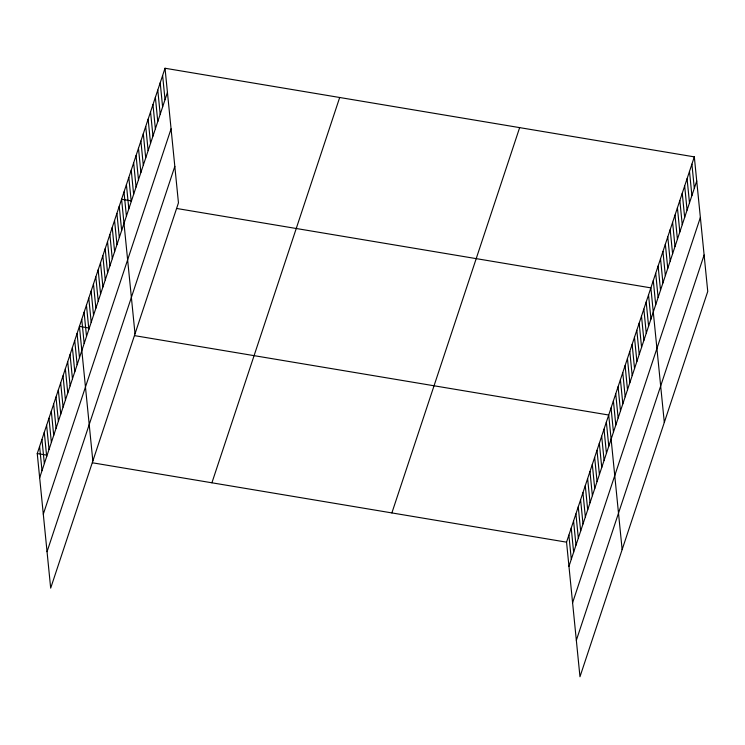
<?xml version="1.0" encoding="UTF-8"?>
<svg xmlns="http://www.w3.org/2000/svg" width="745" height="745" viewBox="0 0 745 745"><rect width="100%" height="100%" fill="white"/><g stroke="black" fill="none" stroke-linecap="round" stroke-linejoin="round"><path stroke-width="1.12" d="M165.027 68.251L178.455 202.836L50.679 588.131L37.25 453.556L165.027 68.251L694.321 156.869L707.75 291.444L579.973 676.749L566.545 542.164L694.321 156.869M39.662 477.713L167.439 92.417M43.303 514.152L171.071 128.857M47.047 551.691L174.824 166.396M211.915 482.797L339.692 97.493M391.879 512.923L519.647 127.628M568.957 566.33L696.724 181.026M572.588 602.77L700.365 217.466M576.341 640.309L704.109 255.013M130.775 200.796L121.584 199.25L135.013 333.835M176.742 208.488L650.869 287.868L664.307 422.452M88.608 327.94L79.417 326.403L92.846 460.987M134.575 335.641L608.712 415.021L622.14 549.596M37.25 453.556L46.441 455.093M92.408 462.785L566.545 542.164M691.9 164.142L694.312 188.308M689.488 171.425L691.9 195.581M687.076 178.698L689.488 202.864M684.664 185.98L687.076 210.137M682.252 193.253L684.664 217.419M679.831 200.535L682.243 224.692M677.419 207.808L679.831 231.974M675.007 215.091L677.419 239.247M672.595 222.364L675.007 246.53M670.183 229.646L672.595 253.803M667.771 236.919L670.183 261.085M665.35 244.202L667.762 268.358M662.938 251.475L665.35 275.641M660.526 258.757L662.938 282.923M658.114 266.03L660.526 290.196M655.702 273.313L658.114 297.478M653.29 280.595L655.702 304.752M648.532 294.936L650.944 319.093M646.185 301.995L648.597 326.161M643.848 309.063L646.26 333.22M641.501 316.122L643.913 340.288M639.163 323.19L641.575 347.347M636.817 330.249L639.229 354.415M634.479 337.317L636.891 361.474M632.132 344.376L634.544 368.542M629.786 351.444L632.198 375.601M627.448 358.503L629.86 382.669M625.102 365.572L627.514 389.728M622.764 372.63L625.176 396.796M620.417 379.699L622.829 403.855M618.08 386.757L620.492 410.923M615.733 393.826L618.145 417.992M613.396 400.894L615.808 425.05M611.049 407.953L613.461 432.119M606.365 422.08L608.777 446.246M604.018 429.148L606.43 453.305M601.681 436.207L604.093 460.373M599.334 443.275L601.746 467.432M596.996 450.334L599.408 474.5M594.65 457.402L597.062 481.559M592.312 464.461L594.724 488.627M589.966 471.529L592.377 495.686M587.628 478.588L590.04 502.754M585.281 485.656L587.693 509.813M582.935 492.715L585.346 516.881M580.597 499.783L583.009 523.94M578.25 506.842L580.662 531.008M575.913 513.91L578.325 538.076M573.566 520.979L575.978 545.135M571.229 528.037L573.641 552.203M568.882 535.106L571.294 559.262M162.615 75.534L165.027 99.69M160.203 82.807L162.615 106.973M157.782 90.089L160.194 114.246M155.37 97.362L157.782 121.528M152.958 104.645L155.37 128.801M150.546 111.918L152.958 136.084M148.134 119.2L150.546 143.357M145.722 126.473L148.125 150.639M143.301 133.755L145.713 157.912M140.889 141.029L143.301 165.194M138.477 148.311L140.889 172.468M136.065 155.584L138.477 179.75M133.653 162.866L136.065 187.023M131.232 170.139L133.644 194.305M128.82 177.422L131.232 201.578M126.408 184.695L128.82 208.861M123.996 191.977L126.408 216.134M119.237 206.318L121.649 230.484M116.9 213.387L119.312 237.543M114.553 220.446L116.965 244.611M112.216 227.514L114.628 251.67M109.869 234.573L112.281 258.738M107.531 241.641L109.934 265.797M105.185 248.7L107.597 272.866M102.838 255.768L105.25 279.924M100.501 262.827L102.912 286.993M98.154 269.895L100.566 294.051M95.816 276.954L98.228 301.12M93.47 284.022L95.882 308.179M91.132 291.081L93.544 315.247M88.785 298.149L91.197 322.306M86.448 305.208L88.86 329.374M84.101 312.276L86.513 336.433M81.754 319.335L84.166 343.501M77.07 333.471L79.482 357.628M74.733 340.53L77.145 364.696M72.386 347.598L74.798 371.755M70.049 354.657L72.461 378.823M67.702 361.725L70.114 385.882M65.364 368.784L67.776 392.95M63.018 375.853L65.43 400.009M60.68 382.911L63.083 407.077M58.334 389.98L60.745 414.136M55.987 397.038L58.399 421.204M53.649 404.107L56.061 428.263M51.303 411.166L53.715 435.331M48.965 418.234L51.377 442.39M46.618 425.293L49.03 449.459M44.281 432.361L46.693 456.527M41.934 439.42L44.346 463.586M39.597 446.488L42.009 470.654"/></g></svg>
